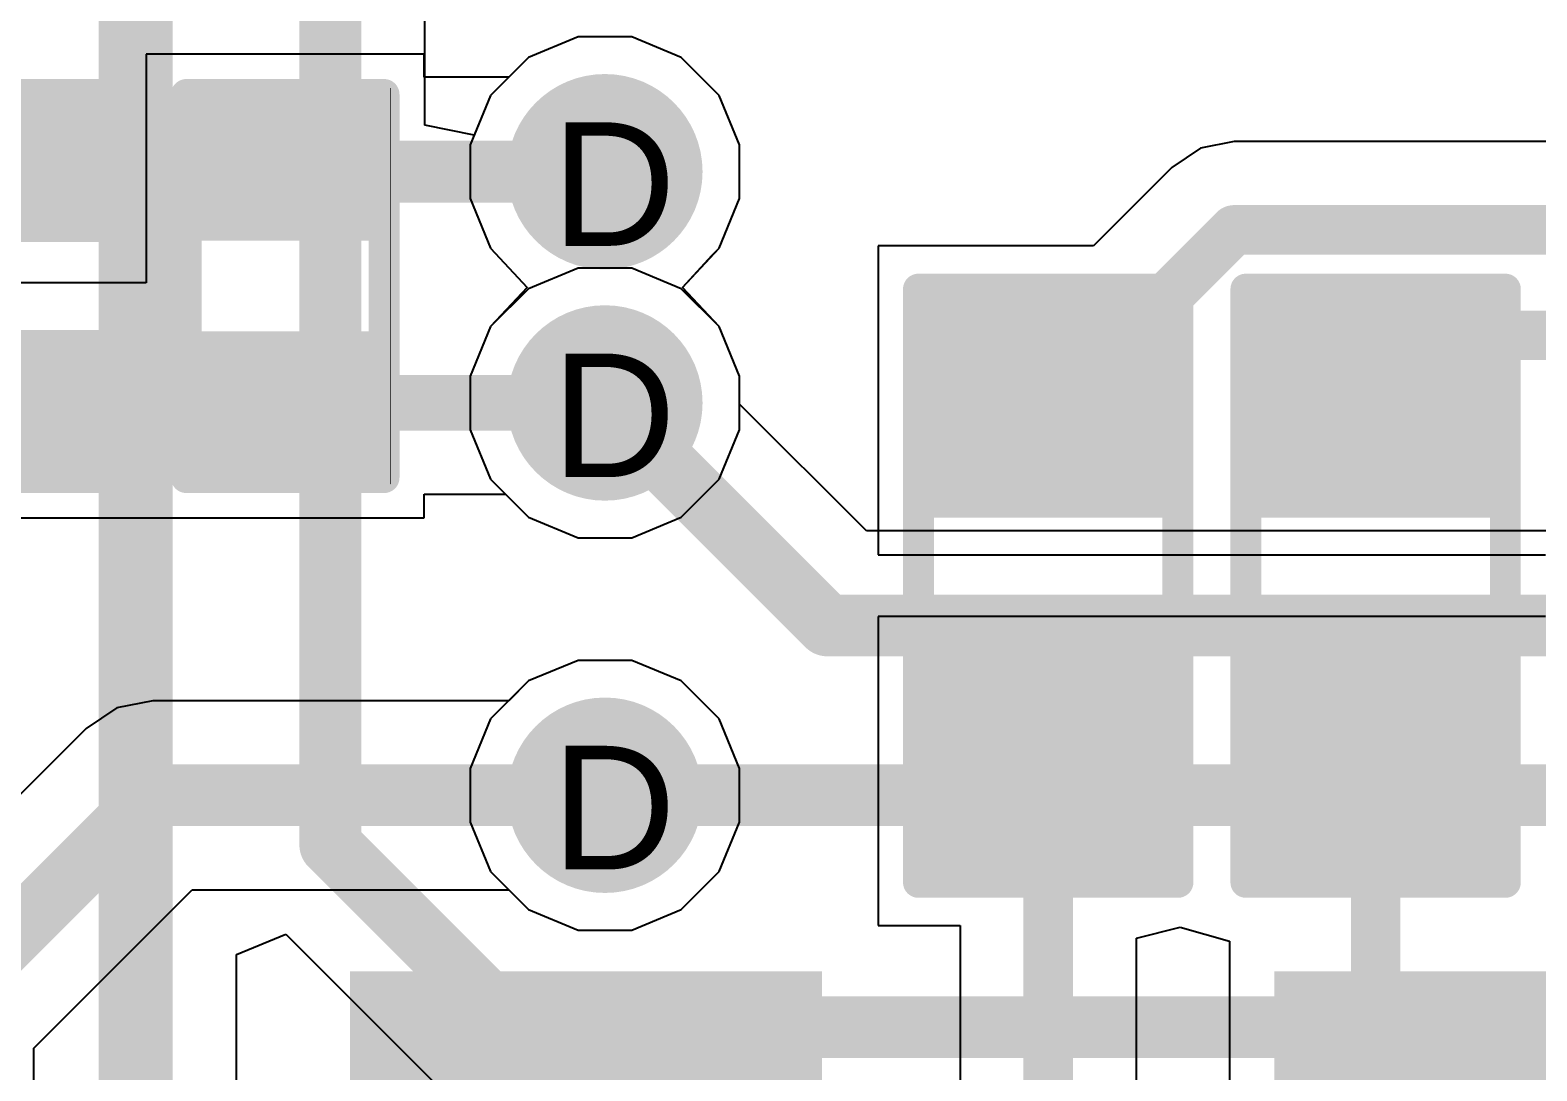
# Model space of a CAD drawing. Header units: inches. Extents: x 0 to 5401, y 0 to 5414.
# Drawn here: x 61.45 to 67.65, y 56.56 to 60.83 of the extents above; entities that cross this region are included whole.
import ezdxf

# ---------------------------------------------------------------- set-up
doc = ezdxf.new("R2010")
doc.units = ezdxf.units.IN
for name, color, linetype in [('Bottom Layer', 5, 'Continuous'), ('Bottom Solder', 6, 'Continuous'), ('Drill Drawing', 1, 'Continuous'), ('Layer 1', 16, 'Continuous'), ('Layer 2', 76, 'Continuous'), ('Top Layer', 1, 'Continuous'), ('Top Overlay', 2, 'Continuous'), ('Top Paste', 8, 'Continuous'), ('Top Solder', 216, 'Continuous'), ('Via Holes', 16, 'Continuous')]:
    doc.layers.add(name, color=color, linetype=linetype)
doc.styles.add('Arial', font='', dxfattribs={"height": 0.2})
doc.styles.get('Arial').set_extended_font_data('Arial')

# ---------------------------------------------------------------- blocks, each defined once
blk = doc.blocks.new('5TJ480000XYLBC__8')
at = {"layer": 'Top Layer'}
for points in [[(-2.79999821, 1.80000021), (-0.9999992699999999, 1.80000021), (-0.9999992699999999, 0.5000002699999999), (-2.79999821, 0.5000002699999999)], [(1.00000181, 1.80000021), (2.80000075, 1.80000021), (2.80000075, 0.5000002699999999), (1.00000181, 0.5000002699999999)], [(-2.79999821, -0.5000002699999999), (-0.9999992699999999, -0.5000002699999999), (-0.9999992699999999, -1.80000021), (-2.79999821, -1.80000021)], [(1.00000181, -0.5000002699999999), (2.80000075, -0.5000002699999999), (2.80000075, -1.80000021), (1.00000181, -1.80000021)]]:
    blk.add_hatch(color=1, dxfattribs=at).paths.add_polyline_path(points)
at = {"layer": 'Top Paste'}
for points in [[(-2.79999821, 1.80000021), (-0.9999992699999999, 1.80000021), (-0.9999992699999999, 0.5000002699999999), (-2.79999821, 0.5000002699999999)], [(1.00000181, 1.80000021), (2.80000075, 1.80000021), (2.80000075, 0.5000002699999999), (1.00000181, 0.5000002699999999)], [(-2.79999821, -0.5000002699999999), (-0.9999992699999999, -0.5000002699999999), (-0.9999992699999999, -1.80000021), (-2.79999821, -1.80000021)], [(1.00000181, -0.5000002699999999), (2.80000075, -0.5000002699999999), (2.80000075, -1.80000021), (1.00000181, -1.80000021)]]:
    blk.add_hatch(color=8, dxfattribs=at).paths.add_polyline_path(points)
at = {"layer": 'Top Solder'}
for points in [[(-2.86999807, 1.87000007), (-0.9299994099999999, 1.87000007), (-0.9299994099999999, 0.43000041), (-2.86999807, 0.43000041)], [(0.93000195, 1.87000007), (2.87000061, 1.87000007), (2.87000061, 0.43000041), (0.93000195, 0.43000041)], [(-2.86999807, -0.43000041), (-0.9299994099999999, -0.43000041), (-0.9299994099999999, -1.87000007), (-2.86999807, -1.87000007)], [(0.93000195, -0.43000041), (2.87000061, -0.43000041), (2.87000061, -1.87000007), (0.93000195, -1.87000007)]]:
    blk.add_hatch(color=216, dxfattribs=at).paths.add_polyline_path(points)
at = {"layer": 'Top Overlay'}
for points in [[(-0.7366, 1.651, 0.127, 0.127, 0), (0.7619999999999999, 1.651, 0.127, 0.127, 0)], [(-2.54, -0.2794, 0.127, 0.127, 0), (-2.54, 0.2794, 0.127, 0.127, 0)], [(2.54000254, -0.2794, 0.127, 0.127, 0), (2.54000254, 0.2794, 0.127, 0.127, 0)], [(-3.048, -1.2954, 0.127, 0.127, 0), (-3.048, -1.0414, 0.127, 0.127, 0)], [(-3.048, -1.0414, 0.127, 0.127, 0), (-2.921, -1.1684, 0.127, 0.127, 0)], [(-3.048, -1.2954, 0.127, 0.127, 0), (-2.921, -1.1684, 0.127, 0.127, 0)], [(-0.7366, -1.651, 0.127, 0.127, 0), (0.7619999999999999, -1.651, 0.127, 0.127, 0)]]:
    blk.add_lwpolyline(points, format="xyseb", dxfattribs=at)
for points in [[(-0.76835, 1.651, 0.0635, 0.0635, 1), (-0.70485, 1.651, 0.0635, 0.0635, 1)], [(0.73025, 1.651, 0.0635, 0.0635, 1), (0.79375, 1.651, 0.0635, 0.0635, 1)], [(-2.57175, 0.2794, 0.0635, 0.0635, 1), (-2.50825, 0.2794, 0.0635, 0.0635, 1)], [(2.50825254, 0.2794, 0.0635, 0.0635, 1), (2.57175254, 0.2794, 0.0635, 0.0635, 1)], [(-2.57175, -0.2794, 0.0635, 0.0635, 1), (-2.50825, -0.2794, 0.0635, 0.0635, 1)], [(2.50825254, -0.2794, 0.0635, 0.0635, 1), (2.57175254, -0.2794, 0.0635, 0.0635, 1)], [(-3.07975, -1.0414, 0.0635, 0.0635, 1), (-3.01625, -1.0414, 0.0635, 0.0635, 1)], [(-3.07975, -1.0414, 0.0635, 0.0635, 1), (-3.01625, -1.0414, 0.0635, 0.0635, 1)], [(-2.95275, -1.1684, 0.0635, 0.0635, 1), (-2.88925, -1.1684, 0.0635, 0.0635, 1)], [(-2.95275, -1.1684, 0.0635, 0.0635, 1), (-2.88925, -1.1684, 0.0635, 0.0635, 1)], [(-3.07975, -1.2954, 0.0635, 0.0635, 1), (-3.01625, -1.2954, 0.0635, 0.0635, 1)], [(-3.07975, -1.2954, 0.0635, 0.0635, 1), (-3.01625, -1.2954, 0.0635, 0.0635, 1)], [(-0.76835, -1.651, 0.0635, 0.0635, 1), (-0.70485, -1.651, 0.0635, 0.0635, 1)], [(0.73025, -1.651, 0.0635, 0.0635, 1), (0.79375, -1.651, 0.0635, 0.0635, 1)]]:
    blk.add_lwpolyline(points, format="xyseb", close=True, dxfattribs=at)
blk = doc.blocks.new('R___0402_142')
at = {"layer": 'Top Layer'}
for points in [[(-0.6985, -0.3175), (-0.6985, 0.3175), (-0.2412999999999999, 0.3175), (-0.2413, -0.3175)], [(0.2412999999999999, -0.3175), (0.2413, 0.3175), (0.6985, 0.3175), (0.6985, -0.3175)]]:
    blk.add_hatch(color=1, dxfattribs=at).paths.add_polyline_path(points)
at = {"layer": 'Top Paste'}
for points in [[(-0.6985, -0.3175), (-0.6985, 0.3175), (-0.2412999999999999, 0.3175), (-0.2413, -0.3175)], [(0.2412999999999999, -0.3175), (0.2413, 0.3175), (0.6985, 0.3175), (0.6985, -0.3175)]]:
    blk.add_hatch(color=8, dxfattribs=at).paths.add_polyline_path(points)
at = {"layer": 'Top Solder'}
for points in [[(-0.75350116, -0.37250116), (-0.75350116, 0.37250116), (-0.1862988399999999, 0.37250116), (-0.18629884, -0.37250116)], [(0.1862988399999999, -0.37250116), (0.18629884, 0.37250116), (0.75350116, 0.37250116), (0.75350116, -0.37250116)]]:
    blk.add_hatch(color=216, dxfattribs=at).paths.add_polyline_path(points)
at = {"layer": 'Top Overlay'}
for points in [[(-0.7874, 0.4064, 0.127, 0.127, 0), (-0.7874, -0.4064, 0.127, 0.127, 0)], [(-0.7874, 0.4064, 0.127, 0.127, 0), (0.7874, 0.4064, 0.127, 0.127, 0)], [(0.7874, 0.4064, 0.127, 0.127, 0), (0.7874, -0.4064, 0.127, 0.127, 0)], [(-0.7874, -0.4064, 0.127, 0.127, 0), (0.7874, -0.4064, 0.127, 0.127, 0)], [(-0.8128, -0.4318, 0.0032258, 0.0032258, 0), (0.8128, -0.4318, 0.0032258, 0.0032258, 0)]]:
    blk.add_lwpolyline(points, format="xyseb", dxfattribs=at)
for points in [[(-0.8191499999999999, 0.4064, 0.0635, 0.0635, 1), (-0.7556499999999999, 0.4064, 0.0635, 0.0635, 1)], [(-0.8191499999999999, 0.4064, 0.0635, 0.0635, 1), (-0.7556499999999999, 0.4064, 0.0635, 0.0635, 1)], [(0.7556499999999999, 0.4064, 0.0635, 0.0635, 1), (0.8191499999999999, 0.4064, 0.0635, 0.0635, 1)], [(0.7556499999999999, 0.4064, 0.0635, 0.0635, 1), (0.8191499999999999, 0.4064, 0.0635, 0.0635, 1)], [(-0.8191499999999999, -0.4064, 0.0635, 0.0635, 1), (-0.7556499999999999, -0.4064, 0.0635, 0.0635, 1)], [(-0.8191499999999999, -0.4064, 0.0635, 0.0635, 1), (-0.7556499999999999, -0.4064, 0.0635, 0.0635, 1)], [(0.7556499999999999, -0.4064, 0.0635, 0.0635, 1), (0.8191499999999999, -0.4064, 0.0635, 0.0635, 1)], [(0.7556499999999999, -0.4064, 0.0635, 0.0635, 1), (0.8191499999999999, -0.4064, 0.0635, 0.0635, 1)], [(-0.81360518, -0.4318, 0.0016129, 0.0016129, 1), (-0.8119948199999999, -0.4318, 0.0016129, 0.0016129, 1)], [(0.8119948199999999, -0.4318, 0.0016129, 0.0016129, 1), (0.81360518, -0.4318, 0.0016129, 0.0016129, 1)]]:
    blk.add_lwpolyline(points, format="xyseb", close=True, dxfattribs=at)
blk = doc.blocks.new('R___0603_159')
at = {"layer": 'Top Layer'}
for points in [[(-0.3809999999999999, 0.4445), (-0.3809999999999999, -0.4445), (-1.143, -0.4445), (-1.143, 0.4445)], [(1.143, 0.4445), (1.143, -0.4445), (0.3809999999999999, -0.4445), (0.3809999999999999, 0.4445)]]:
    blk.add_hatch(color=1, dxfattribs=at).paths.add_polyline_path(points)
at = {"layer": 'Top Paste'}
for points in [[(-0.3809999999999999, 0.4445), (-0.3809999999999999, -0.4445), (-1.143, -0.4445), (-1.143, 0.4445)], [(1.143, 0.4445), (1.143, -0.4445), (0.3809999999999999, -0.4445), (0.3809999999999999, 0.4445)]]:
    blk.add_hatch(color=8, dxfattribs=at).paths.add_polyline_path(points)
at = {"layer": 'Top Solder'}
for points in [[(-0.2794, 0.5460999999999999), (-0.2794, -0.5460999999999999), (-1.2446, -0.5460999999999999), (-1.2446, 0.5460999999999999)], [(1.2446, 0.5460999999999999), (1.2446, -0.5460999999999999), (0.2794, -0.5460999999999999), (0.2794, 0.5460999999999999)]]:
    blk.add_hatch(color=216, dxfattribs=at).paths.add_polyline_path(points)
at = {"layer": 'Top Overlay'}
for points in [[(-1.2192, 0.5334, 0.127, 0.127, 0), (1.2192, 0.5334, 0.127, 0.127, 0)], [(-1.2192, 0.5334, 0.127, 0.127, 0), (-1.2192, -0.5334, 0.127, 0.127, 0)], [(1.2192, 0.5334, 0.127, 0.127, 0), (1.2192, -0.5334, 0.127, 0.127, 0)], [(-1.2192, -0.5334, 0.127, 0.127, 0), (1.2192, -0.5334, 0.127, 0.127, 0)]]:
    blk.add_lwpolyline(points, format="xyseb", dxfattribs=at)
for points in [[(-1.25095, 0.5334, 0.0635, 0.0635, 1), (-1.18745, 0.5334, 0.0635, 0.0635, 1)], [(-1.25095, 0.5334, 0.0635, 0.0635, 1), (-1.18745, 0.5334, 0.0635, 0.0635, 1)], [(1.18745, 0.5334, 0.0635, 0.0635, 1), (1.25095, 0.5334, 0.0635, 0.0635, 1)], [(1.18745, 0.5334, 0.0635, 0.0635, 1), (1.25095, 0.5334, 0.0635, 0.0635, 1)], [(-1.25095, -0.5334, 0.0635, 0.0635, 1), (-1.18745, -0.5334, 0.0635, 0.0635, 1)], [(-1.25095, -0.5334, 0.0635, 0.0635, 1), (-1.18745, -0.5334, 0.0635, 0.0635, 1)], [(1.18745, -0.5334, 0.0635, 0.0635, 1), (1.25095, -0.5334, 0.0635, 0.0635, 1)], [(1.18745, -0.5334, 0.0635, 0.0635, 1), (1.25095, -0.5334, 0.0635, 0.0635, 1)]]:
    blk.add_lwpolyline(points, format="xyseb", close=True, dxfattribs=at)
blk = doc.blocks.new('R___0603_160')
at = {"layer": 'Top Layer'}
for points in [[(-0.3809999999999999, 0.4445), (-0.3809999999999999, -0.4445), (-1.143, -0.4445), (-1.143, 0.4445)], [(1.143, 0.4445), (1.143, -0.4445), (0.3809999999999999, -0.4445), (0.3809999999999999, 0.4445)]]:
    blk.add_hatch(color=1, dxfattribs=at).paths.add_polyline_path(points)
at = {"layer": 'Top Paste'}
for points in [[(-0.3809999999999999, 0.4445), (-0.3809999999999999, -0.4445), (-1.143, -0.4445), (-1.143, 0.4445)], [(1.143, 0.4445), (1.143, -0.4445), (0.3809999999999999, -0.4445), (0.3809999999999999, 0.4445)]]:
    blk.add_hatch(color=8, dxfattribs=at).paths.add_polyline_path(points)
at = {"layer": 'Top Solder'}
for points in [[(-0.2794, 0.5460999999999999), (-0.2794, -0.5460999999999999), (-1.2446, -0.5460999999999999), (-1.2446, 0.5460999999999999)], [(1.2446, 0.5460999999999999), (1.2446, -0.5460999999999999), (0.2794, -0.5460999999999999), (0.2794, 0.5460999999999999)]]:
    blk.add_hatch(color=216, dxfattribs=at).paths.add_polyline_path(points)
at = {"layer": 'Top Overlay'}
for points in [[(-1.2192, 0.5334, 0.127, 0.127, 0), (1.2192, 0.5334, 0.127, 0.127, 0)], [(-1.2192, 0.5334, 0.127, 0.127, 0), (-1.2192, -0.5334, 0.127, 0.127, 0)], [(1.2192, 0.5334, 0.127, 0.127, 0), (1.2192, -0.5334, 0.127, 0.127, 0)], [(-1.2192, -0.5334, 0.127, 0.127, 0), (1.2192, -0.5334, 0.127, 0.127, 0)]]:
    blk.add_lwpolyline(points, format="xyseb", dxfattribs=at)
for points in [[(-1.25095, 0.5334, 0.0635, 0.0635, 1), (-1.18745, 0.5334, 0.0635, 0.0635, 1)], [(-1.25095, 0.5334, 0.0635, 0.0635, 1), (-1.18745, 0.5334, 0.0635, 0.0635, 1)], [(1.18745, 0.5334, 0.0635, 0.0635, 1), (1.25095, 0.5334, 0.0635, 0.0635, 1)], [(1.18745, 0.5334, 0.0635, 0.0635, 1), (1.25095, 0.5334, 0.0635, 0.0635, 1)], [(-1.25095, -0.5334, 0.0635, 0.0635, 1), (-1.18745, -0.5334, 0.0635, 0.0635, 1)], [(-1.25095, -0.5334, 0.0635, 0.0635, 1), (-1.18745, -0.5334, 0.0635, 0.0635, 1)], [(1.18745, -0.5334, 0.0635, 0.0635, 1), (1.25095, -0.5334, 0.0635, 0.0635, 1)], [(1.18745, -0.5334, 0.0635, 0.0635, 1), (1.25095, -0.5334, 0.0635, 0.0635, 1)]]:
    blk.add_lwpolyline(points, format="xyseb", close=True, dxfattribs=at)
blk = doc.blocks.new('C___0402_299')
at = {"layer": 'Top Layer'}
for points in [[(-0.6985, -0.3175), (-0.6985, 0.3174999999999999), (-0.2413000000000001, 0.3175), (-0.2412999999999999, -0.3174999999999999)], [(0.2413000000000001, -0.3175), (0.2412999999999999, 0.3174999999999999), (0.6985, 0.3175), (0.6985, -0.3174999999999999)]]:
    blk.add_hatch(color=1, dxfattribs=at).paths.add_polyline_path(points)
at = {"layer": 'Top Paste'}
for points in [[(-0.6985, -0.3175), (-0.6985, 0.3174999999999999), (-0.2413000000000001, 0.3175), (-0.2412999999999999, -0.3174999999999999)], [(0.2413000000000001, -0.3175), (0.2412999999999999, 0.3174999999999999), (0.6985, 0.3175), (0.6985, -0.3174999999999999)]]:
    blk.add_hatch(color=8, dxfattribs=at).paths.add_polyline_path(points)
at = {"layer": 'Top Solder'}
for points in [[(-0.7584998799999999, -0.3774998800000001), (-0.7584998799999999, 0.3774998799999999), (-0.1813001200000001, 0.3774998800000001), (-0.1813001199999999, -0.3774998799999999)], [(0.1813001200000001, -0.3774998800000001), (0.1813001199999999, 0.3774998799999999), (0.7584998799999999, 0.3774998800000001), (0.7584998799999999, -0.3774998799999999)]]:
    blk.add_hatch(color=216, dxfattribs=at).paths.add_polyline_path(points)
at = {"layer": 'Top Overlay'}
for points in [[(-0.2794, 0.4064, 0.127, 0.127, 0), (-0.7874, 0.4064, 0.127, 0.127, 0)], [(-0.7874, -0.4064, 0.127, 0.127, 0), (-0.7874, 0.4064, 0.127, 0.127, 0)], [(0.7874, 0.4064, 0.127, 0.127, 0), (0.2794, 0.4064, 0.127, 0.127, 0)], [(0.7874, -0.4064, 0.127, 0.127, 0), (0.7874, 0.4064, 0.127, 0.127, 0)], [(-0.2794, -0.4064, 0.127, 0.127, 0), (-0.7874, -0.4064, 0.127, 0.127, 0)], [(0.7874, -0.4064, 0.127, 0.127, 0), (0.2794, -0.4064, 0.127, 0.127, 0)]]:
    blk.add_lwpolyline(points, format="xyseb", dxfattribs=at)
for points in [[(-0.8191499999999999, 0.4064, 0.0635, 0.0635, 1), (-0.7556499999999999, 0.4064, 0.0635, 0.0635, 1)], [(-0.8191499999999999, 0.4064, 0.0635, 0.0635, 1), (-0.7556499999999999, 0.4064, 0.0635, 0.0635, 1)], [(-0.31115, 0.4064, 0.0635, 0.0635, 1), (-0.24765, 0.4064, 0.0635, 0.0635, 1)], [(0.24765, 0.4064, 0.0635, 0.0635, 1), (0.31115, 0.4064, 0.0635, 0.0635, 1)], [(0.7556499999999999, 0.4064, 0.0635, 0.0635, 1), (0.8191499999999999, 0.4064, 0.0635, 0.0635, 1)], [(0.7556499999999999, 0.4064, 0.0635, 0.0635, 1), (0.8191499999999999, 0.4064, 0.0635, 0.0635, 1)], [(-0.8191499999999999, -0.4064, 0.0635, 0.0635, 1), (-0.7556499999999999, -0.4064, 0.0635, 0.0635, 1)], [(-0.8191499999999999, -0.4064, 0.0635, 0.0635, 1), (-0.7556499999999999, -0.4064, 0.0635, 0.0635, 1)], [(-0.31115, -0.4064, 0.0635, 0.0635, 1), (-0.24765, -0.4064, 0.0635, 0.0635, 1)], [(0.24765, -0.4064, 0.0635, 0.0635, 1), (0.31115, -0.4064, 0.0635, 0.0635, 1)], [(0.7556499999999999, -0.4064, 0.0635, 0.0635, 1), (0.8191499999999999, -0.4064, 0.0635, 0.0635, 1)], [(0.7556499999999999, -0.4064, 0.0635, 0.0635, 1), (0.8191499999999999, -0.4064, 0.0635, 0.0635, 1)]]:
    blk.add_lwpolyline(points, format="xyseb", close=True, dxfattribs=at)

msp = doc.modelspace()

# ---------------------------------------------------------------- hatches: boundary and pattern name
at = {"layer": 'Bottom Layer'}
h = msp.add_hatch(color=5, dxfattribs=at)
edge = h.paths.add_edge_path()
edge.add_arc((63.81580582, 60.25287924), 0.2999994, 0, 360)
h = msp.add_hatch(color=5, dxfattribs=at)
edge = h.paths.add_edge_path()
edge.add_arc((63.81580582, 59.30241124), 0.2999994, 0, 360)
h = msp.add_hatch(color=5, dxfattribs=at)
edge = h.paths.add_edge_path()
edge.add_arc((63.81580582, 57.68992779999999), 0.2999994, 0, 360)
at = {"layer": 'Bottom Solder'}
h = msp.add_hatch(color=6, dxfattribs=at)
edge = h.paths.add_edge_path()
edge.add_arc((63.81580582, 60.25287924), 0.4015993999999999, 0, 360)
h = msp.add_hatch(color=6, dxfattribs=at)
edge = h.paths.add_edge_path()
edge.add_arc((63.81580582, 59.30241124), 0.4015993999999999, 0, 360)
h = msp.add_hatch(color=6, dxfattribs=at)
edge = h.paths.add_edge_path()
edge.add_arc((63.81580582, 57.68992779999999), 0.4015993999999999, 0, 360)
at = {"layer": 'Layer 1'}
h = msp.add_hatch(color=16, dxfattribs=at)
edge = h.paths.add_edge_path()
edge.add_arc((63.81580582, 60.25287924), 0.2999994, 0, 360)
h = msp.add_hatch(color=16, dxfattribs=at)
edge = h.paths.add_edge_path()
edge.add_arc((63.81580582, 59.30241124), 0.2999994, 0, 360)
h = msp.add_hatch(color=16, dxfattribs=at)
edge = h.paths.add_edge_path()
edge.add_arc((63.81580582, 57.68992779999999), 0.2999994, 0, 360)
at = {"layer": 'Layer 2'}
h = msp.add_hatch(color=76, dxfattribs=at)
edge = h.paths.add_edge_path()
edge.add_arc((63.81580582, 60.25287924), 0.2999994, 0, 360)
h = msp.add_hatch(color=76, dxfattribs=at)
edge = h.paths.add_edge_path()
edge.add_arc((63.81580582, 59.30241124), 0.2999994, 0, 360)
h = msp.add_hatch(color=76, dxfattribs=at)
edge = h.paths.add_edge_path()
edge.add_arc((63.81580582, 57.68992779999999), 0.2999994, 0, 360)
at = {"layer": 'Top Layer'}
h = msp.add_hatch(color=1, dxfattribs=at)
edge = h.paths.add_edge_path()
edge.add_arc((63.81580582, 60.25287924), 0.2999994, 0, 360)
h = msp.add_hatch(color=1, dxfattribs=at)
edge = h.paths.add_edge_path()
edge.add_arc((63.81580582, 59.30241124), 0.2999994, 0, 360)
h = msp.add_hatch(color=1, dxfattribs=at)
edge = h.paths.add_edge_path()
edge.add_arc((63.81580582, 57.68992779999999), 0.2999994, 0, 360)
at = {"layer": 'Top Solder'}
h = msp.add_hatch(color=216, dxfattribs=at)
edge = h.paths.add_edge_path()
edge.add_arc((63.81580582, 60.25287924), 0.4015993999999999, 0, 360)
h = msp.add_hatch(color=216, dxfattribs=at)
edge = h.paths.add_edge_path()
edge.add_arc((63.81580582, 59.30241124), 0.4015993999999999, 0, 360)
h = msp.add_hatch(color=216, dxfattribs=at)
edge = h.paths.add_edge_path()
edge.add_arc((63.81580582, 57.68992779999999), 0.4015993999999999, 0, 360)
at = {"layer": 'Via Holes'}
h = msp.add_hatch(color=7, dxfattribs=at)
edge = h.paths.add_edge_path()
edge.add_arc((63.81580582, 60.25287924), 0.1499997, 0, 360)
h = msp.add_hatch(color=7, dxfattribs=at)
edge = h.paths.add_edge_path()
edge.add_arc((63.81580582, 59.30241124), 0.1499997, 0, 360)
h = msp.add_hatch(color=7, dxfattribs=at)
edge = h.paths.add_edge_path()
edge.add_arc((63.81580582, 57.68992779999999), 0.1499997, 0, 360)

# ---------------------------------------------------------------- linework, layer by layer
at = {"layer": 'Bottom Layer'}
for p, q in [((63.07525104, 60.44368149999999), (63.07525104, 71.02827806)), ((63.70560791999999, 60.80687863999999), (63.50199136, 60.72253794)), ((63.92600372, 60.80687863999999), (63.70560791999999, 60.80687863999999)), ((64.12962028, 60.72253794), (63.92600372, 60.80687863999999)), ((63.50199136, 60.72253794), (63.34614712, 60.56669369999999)), ((64.28546451999999, 60.56669369999999), (64.12962028, 60.72253794)), ((63.34614712, 60.56669369999999), (63.27845104, 60.40326248)), ((64.36980522, 60.36307714), (64.28546451999999, 60.56669369999999)), ((63.27845104, 60.40326248), (63.07525104, 60.44368149999999)), ((64.36980522, 60.14268134), (64.36980522, 60.36307714)), ((64.28546451999999, 59.93906478), (64.36980522, 60.14268134)), ((64.13474854, 59.77764524), (64.256793, 59.91039325999999)), ((64.256793, 59.91039325999999), (64.28546451999999, 59.93906478)), ((64.256793, 59.64489722), (64.13474854, 59.77764524)), ((64.28546451999999, 59.61622569999999), (64.256793, 59.64489722)), ((64.36980522, 59.41260914), (64.28546451999999, 59.61622569999999)), ((64.36980522, 59.29778336), (64.36980522, 59.41260914)), ((64.89111227999999, 58.7764763), (64.36980522, 59.29778336)), ((71.36279352, 58.7764763), (64.89111227999999, 58.7764763)), ((62.30098792, 57.03493038), (62.50418791999999, 57.1191009)), ((62.50418791999999, 57.1191009), (63.16096334, 56.46232547999999)), ((62.30098792, 52.82670917999999), (62.30098792, 57.03493038))]:
    msp.add_line(p, q, dxfattribs=at)
for points in [[(61.88662502, 52.65507376, 0.3048, 0.3048, 0), (61.88662502, 77.25362502, 0.3048, 0.3048, 0)], [(62.68678598, 57.48587436, 0.254, 0.254, 0), (62.68678598, 71.18918452, 0.254, 0.254, 0)], [(63.81580582, 59.30241124, 0.254, 0.254, 0), (64.73020582, 58.38801124, 0.254, 0.254, 0)], [(64.73020582, 58.38801124, 0.254, 0.254, 0), (71.52369998, 58.38801124, 0.254, 0.254, 0)], [(63.81580582, 57.68992779999999, 0.254, 0.254, 0), (75.93372925999999, 57.68992779999999, 0.254, 0.254, 0)], [(62.68678598, 57.48587436, 0.254, 0.254, 0), (63.43564909999999, 56.73701123999999, 0.254, 0.254, 0)], [(63.43564909999999, 56.73701123999999, 0.254, 0.254, 0), (82.4738127, 56.73701123999999, 0.254, 0.254, 0)]]:
    msp.add_lwpolyline(points, format="xyseb", dxfattribs=at)
for points in [[(63.75230582, 59.30241124, 0.127, 0.127, 1), (63.87930582, 59.30241124, 0.127, 0.127, 1)], [(64.66670582, 58.38801124, 0.127, 0.127, 1), (64.79370582, 58.38801124, 0.127, 0.127, 1)], [(64.66670582, 58.38801124, 0.127, 0.127, 1), (64.79370582, 58.38801124, 0.127, 0.127, 1)], [(63.75230582, 57.68992779999999, 0.127, 0.127, 1), (63.87930582, 57.68992779999999, 0.127, 0.127, 1)], [(62.62328598, 57.48587436, 0.127, 0.127, 1), (62.75028597999999, 57.48587436, 0.127, 0.127, 1)], [(62.62328598, 57.48587436, 0.127, 0.127, 1), (62.75028597999999, 57.48587436, 0.127, 0.127, 1)], [(63.37214909999999, 56.73701123999999, 0.127, 0.127, 1), (63.4991491, 56.73701123999999, 0.127, 0.127, 1)], [(63.37214909999999, 56.73701123999999, 0.127, 0.127, 1), (63.4991491, 56.73701123999999, 0.127, 0.127, 1)]]:
    msp.add_lwpolyline(points, format="xyseb", close=True, dxfattribs=at)
at = {"layer": 'Layer 1'}
for p, q in [((63.70560791999999, 60.80687863999999), (63.50199136, 60.72253794)), ((63.92600372, 60.80687863999999), (63.70560791999999, 60.80687863999999)), ((64.12962028, 60.72253794), (63.92600372, 60.80687863999999)), ((63.50199136, 60.72253794), (63.34614712, 60.56669369999999)), ((64.28546451999999, 60.56669369999999), (64.12962028, 60.72253794)), ((63.34614712, 60.56669369999999), (63.26180642, 60.36307714)), ((64.36980522, 60.36307714), (64.28546451999999, 60.56669369999999)), ((63.26180642, 60.36307714), (63.26180642, 60.14268134)), ((64.36980522, 60.14268134), (64.36980522, 60.36307714)), ((63.26180642, 60.14268134), (63.34614712, 59.93906478)), ((64.28546705999999, 59.93906732), (64.36980522, 60.14268134)), ((63.34614712, 59.93906478), (63.49678435999999, 59.77764524)), ((64.13482728, 59.77764524), (64.28546705999999, 59.93906732)), ((63.49678435999999, 59.77764524), (63.34614457999999, 59.61622316)), ((64.28546451999999, 59.61622569999999), (64.13482728, 59.77764524)), ((63.34614457999999, 59.61622316), (63.26180642, 59.41260914)), ((64.36980522, 59.41260914), (64.28546451999999, 59.61622569999999)), ((63.26180642, 59.41260914), (63.26180642, 59.19221334)), ((64.36980522, 59.19221334), (64.36980522, 59.41260914)), ((63.26180642, 59.19221334), (63.34614712, 58.98859677999999)), ((64.28546451999999, 58.98859677999999), (64.36980522, 59.19221334)), ((63.34614712, 58.98859677999999), (63.50199136, 58.83275253999999)), ((64.12962028, 58.83275253999999), (64.28546451999999, 58.98859677999999)), ((63.50199136, 58.83275253999999), (63.70560791999999, 58.74841184)), ((63.92600372, 58.74841184), (64.12962028, 58.83275253999999)), ((63.70560791999999, 58.74841184), (63.92600372, 58.74841184)), ((63.70560791999999, 58.24392719999999), (63.50199136, 58.15958649999999)), ((63.92600372, 58.24392719999999), (63.70560791999999, 58.24392719999999)), ((64.12962028, 58.15958649999999), (63.92600372, 58.24392719999999)), ((63.50199136, 58.15958649999999), (63.34614712, 58.00374226)), ((64.28546451999999, 58.00374226), (64.12962028, 58.15958649999999)), ((63.34614712, 58.00374226), (63.26180642, 57.8001257)), ((64.36980522, 57.8001257), (64.28546451999999, 58.00374226)), ((63.26180642, 57.8001257), (63.26180642, 57.5797299)), ((64.36980522, 57.5797299), (64.36980522, 57.8001257)), ((63.26180642, 57.5797299), (63.34614712, 57.37611333999999)), ((64.28546451999999, 57.37611333999999), (64.36980522, 57.5797299)), ((63.34614712, 57.37611333999999), (63.50199136, 57.2202691)), ((64.12962028, 57.2202691), (64.28546451999999, 57.37611333999999)), ((63.50199136, 57.2202691), (63.70560791999999, 57.13592839999999)), ((63.92600372, 57.13592839999999), (64.12962028, 57.2202691)), ((63.70560791999999, 57.13592839999999), (63.92600372, 57.13592839999999))]:
    msp.add_line(p, q, dxfattribs=at)
at = {"layer": 'Layer 2'}
for p, q in [((63.70560791999999, 59.85641063999999), (63.50199136, 59.77206993999999)), ((63.92600372, 59.85641063999999), (63.70560791999999, 59.85641063999999)), ((64.12962028, 59.77206993999999), (63.92600372, 59.85641063999999)), ((63.50199136, 59.77206993999999), (63.34614712, 59.61622569999999)), ((64.28546451999999, 59.61622569999999), (64.12962028, 59.77206993999999)), ((63.34614712, 59.61622569999999), (63.26180642, 59.41260914)), ((64.36980522, 59.41260914), (64.28546451999999, 59.61622569999999)), ((63.26180642, 59.41260914), (63.26180642, 59.19221334)), ((64.36980522, 59.19221334), (64.36980522, 59.41260914)), ((63.26180642, 59.19221334), (63.34614712, 58.98859677999999)), ((64.28546451999999, 58.98859677999999), (64.36980522, 59.19221334)), ((63.34614712, 58.98859677999999), (63.50199136, 58.83275253999999)), ((64.12962028, 58.83275253999999), (64.28546451999999, 58.98859677999999)), ((63.50199136, 58.83275253999999), (63.70560791999999, 58.74841184)), ((63.92600372, 58.74841184), (64.12962028, 58.83275253999999)), ((63.70560791999999, 58.74841184), (63.92600372, 58.74841184)), ((63.70560791999999, 58.24392719999999), (63.50199136, 58.15958649999999)), ((63.92600372, 58.24392719999999), (63.70560791999999, 58.24392719999999)), ((64.12962028, 58.15958649999999), (63.92600372, 58.24392719999999)), ((63.50199136, 58.15958649999999), (63.34614712, 58.00374226)), ((64.28546451999999, 58.00374226), (64.12962028, 58.15958649999999)), ((63.34614712, 58.00374226), (63.26180642, 57.8001257)), ((64.36980522, 57.8001257), (64.28546451999999, 58.00374226)), ((63.26180642, 57.8001257), (63.26180642, 57.5797299)), ((64.36980522, 57.5797299), (64.36980522, 57.8001257)), ((63.26180642, 57.5797299), (63.34614712, 57.37611333999999)), ((64.28546451999999, 57.37611333999999), (64.36980522, 57.5797299)), ((63.34614712, 57.37611333999999), (63.50199136, 57.2202691)), ((64.12962028, 57.2202691), (64.28546451999999, 57.37611333999999)), ((63.50199136, 57.2202691), (63.70560791999999, 57.13592839999999)), ((63.92600372, 57.13592839999999), (64.12962028, 57.2202691)), ((63.70560791999999, 57.13592839999999), (63.92600372, 57.13592839999999))]:
    msp.add_line(p, q, dxfattribs=at)
at = {"layer": 'Top Layer'}
for p, q in [((63.70560791999999, 60.80687863999999), (63.50199136, 60.72253794)), ((63.92600372, 60.80687863999999), (63.70560791999999, 60.80687863999999)), ((64.12962028, 60.72253794), (63.92600372, 60.80687863999999)), ((63.07301329999999, 60.73547924), (61.9300133, 60.73547924)), ((61.9300133, 60.73547924), (61.9300133, 59.79567924)), ((63.07301329999999, 60.6413443), (63.07301329999999, 60.73547924)), ((63.50199136, 60.72253794), (63.42079772, 60.6413443)), ((64.28546451999999, 60.56669369999999), (64.12962028, 60.72253794)), ((63.42079772, 60.6413443), (63.07301329999999, 60.6413443)), ((64.36980522, 60.36307714), (64.28546451999999, 60.56669369999999)), ((64.36980522, 60.14268134), (64.36980522, 60.36307714)), ((66.26418548, 60.3490665), (66.14655807999999, 60.27047382)), ((66.40293297999999, 60.37666868), (66.26418548, 60.3490665)), ((66.40294568, 60.37666614), (66.40293297999999, 60.37666868)), ((68.18836755999999, 60.37666614), (66.40294568, 60.37666614)), ((66.146553, 60.2704662), (65.82416604, 59.94807924)), ((66.14655807999999, 60.27047382), (66.146553, 60.2704662)), ((64.28546451999999, 59.93906478), (64.36980522, 60.14268134)), ((64.13474854, 59.77764524), (64.256793, 59.91039325999999)), ((64.256793, 59.91039325999999), (64.28546451999999, 59.93906478)), ((65.82416604, 59.94807924), (64.9399133, 59.94807924)), ((64.9399133, 59.94807924), (64.9399133, 58.67807924)), ((61.9300133, 59.79567924), (60.83781329999999, 59.79567924)), ((64.256793, 59.64489722), (64.13474854, 59.77764524)), ((64.28546451999999, 59.61622569999999), (64.256793, 59.64489722)), ((64.36980522, 59.41260914), (64.28546451999999, 59.61622569999999)), ((64.36980522, 59.19221334), (64.36980522, 59.41260914)), ((64.28546451999999, 58.98859677999999), (64.36980522, 59.19221334)), ((64.12962028, 58.83275253999999), (64.28546451999999, 58.98859677999999)), ((63.07301329999999, 58.83047924), (63.07301329999999, 58.9268951)), ((63.07301329999999, 58.9268951), (63.4078488, 58.9268951)), ((63.4078488, 58.9268951), (63.50199136, 58.83275253999999)), ((60.83781329999999, 58.83047924), (63.07301329999999, 58.83047924)), ((63.50199136, 58.83275253999999), (63.70560791999999, 58.74841184)), ((63.92600372, 58.74841184), (64.12962028, 58.83275253999999)), ((63.70560791999999, 58.74841184), (63.92600372, 58.74841184)), ((64.9399133, 58.67807924), (67.6831133, 58.67807924)), ((67.6831133, 58.42407923999999), (64.9399133, 58.42407923999999)), ((64.9399133, 58.42407923999999), (64.9399133, 57.15407924)), ((63.70560791999999, 58.24392719999999), (63.50199136, 58.15958649999999)), ((63.92600372, 58.24392719999999), (63.70560791999999, 58.24392719999999)), ((64.12962028, 58.15958649999999), (63.92600372, 58.24392719999999)), ((63.50199136, 58.15958649999999), (63.42079772, 58.07839285999999)), ((64.28546451999999, 58.00374226), (64.12962028, 58.15958649999999)), ((61.80880196, 58.04882218), (61.68277478, 57.96461609999999)), ((61.95746053999999, 58.07839285999999), (61.80880196, 58.04882218)), ((63.42079772, 58.07839285999999), (61.95746053999999, 58.07839285999999)), ((64.36980522, 57.8001257), (64.28546451999999, 58.00374226)), ((61.68277478, 57.96461609999999), (60.80442753999999, 57.08626632)), ((64.36980522, 57.5797299), (64.36980522, 57.8001257)), ((64.28546451999999, 57.37611333999999), (64.36980522, 57.5797299)), ((64.12962028, 57.2202691), (64.28546451999999, 57.37611333999999)), ((61.46757836, 56.6506741), (62.11836954, 57.30146274000001)), ((62.11836954, 57.30146274000001), (63.42079772, 57.30146274000001)), ((63.42079772, 57.30146274000001), (63.50199136, 57.2202691)), ((63.50199136, 57.2202691), (63.70560791999999, 57.13592839999999)), ((63.92600372, 57.13592839999999), (64.12962028, 57.2202691)), ((63.70560791999999, 57.13592839999999), (63.92600372, 57.13592839999999)), ((64.9399133, 57.15407924), (65.27584608, 57.15407924)), ((65.27584608, 57.15407924), (65.27584608, 54.54135904)), ((66.00098052, 57.10294649999999), (66.18121384, 57.14797816)), ((66.18121384, 57.14797816), (66.38441638, 57.08947434)), ((66.00098052, 54.391179), (66.00098052, 57.10294649999999)), ((66.38441638, 57.08947434), (66.38441638, 55.34268078)), ((61.46757836, 55.10937924), (61.46757836, 56.6506741))]:
    msp.add_line(p, q, dxfattribs=at)
for points in [[(62.5015133, 60.25287924, 0.254, 0.254, 0), (63.81580582, 60.25287924, 0.254, 0.254, 0)], [(65.70191329999999, 59.31307924, 0.2032, 0.2032, 0), (66.40293297999999, 60.01409892, 0.2032, 0.2032, 0)], [(66.40293297999999, 60.01409892, 0.2032, 0.2032, 0), (68.33855014, 60.01409892, 0.2032, 0.2032, 0)], [(66.98461329999999, 59.31307924, 0.2032, 0.2032, 0), (67.25195337999999, 59.58041932, 0.2032, 0.2032, 0)], [(67.25195337999999, 59.58041932, 0.2032, 0.2032, 0), (68.54075446, 59.58041932, 0.2032, 0.2032, 0)], [(59.90388069999999, 59.31307924, 0.2286, 0.2286, 0), (62.5015133, 59.31307924, 0.2286, 0.2286, 0)], [(62.51218129999999, 59.30241124, 0.2286, 0.2286, 0), (63.81580582, 59.30241124, 0.2286, 0.2286, 0)], [(65.6384133, 59.31307924, 0.2032, 0.2032, 0), (65.70191329999999, 59.31307924, 0.2032, 0.2032, 0)], [(65.6384133, 54.391179, 0.2032, 0.2032, 0), (65.6384133, 57.78907924, 0.2032, 0.2032, 0)], [(66.98461329999999, 56.79508071999999, 0.2032, 0.2032, 0), (66.98461329999999, 57.78907924, 0.2032, 0.2032, 0)], [(61.0791133, 56.81158056, 0.254, 0.254, 0), (61.95746053999999, 57.68992779999999, 0.254, 0.254, 0)], [(61.95746053999999, 57.68992779999999, 0.254, 0.254, 0), (63.81580582, 57.68992779999999, 0.254, 0.254, 0)], [(66.98461329999999, 56.79508071999999, 0.2032, 0.2032, 0), (67.53301454, 56.24667948, 0.2032, 0.2032, 0)]]:
    msp.add_lwpolyline(points, format="xyseb", dxfattribs=at)
for points in [[(62.43801329999999, 60.25287924, 0.127, 0.127, 1), (62.5650133, 60.25287924, 0.127, 0.127, 1)], [(63.75230582, 60.25287924, 0.127, 0.127, 1), (63.87930582, 60.25287924, 0.127, 0.127, 1)], [(66.35213298, 60.01409892, 0.1016, 0.1016, 1), (66.45373298, 60.01409892, 0.1016, 0.1016, 1)], [(66.35213298, 60.01409892, 0.1016, 0.1016, 1), (66.45373298, 60.01409892, 0.1016, 0.1016, 1)], [(67.20115338, 59.58041932, 0.1016, 0.1016, 1), (67.30275338, 59.58041932, 0.1016, 0.1016, 1)], [(67.20115338, 59.58041932, 0.1016, 0.1016, 1), (67.30275338, 59.58041932, 0.1016, 0.1016, 1)], [(62.44436329999999, 59.31307924, 0.1143, 0.1143, 1), (62.5586633, 59.31307924, 0.1143, 0.1143, 1)], [(62.45503129999999, 59.30241124, 0.1143, 0.1143, 1), (62.5693313, 59.30241124, 0.1143, 0.1143, 1)], [(63.75865581999999, 59.30241124, 0.1143, 0.1143, 1), (63.87295582, 59.30241124, 0.1143, 0.1143, 1)], [(65.5876133, 59.31307924, 0.1016, 0.1016, 1), (65.6892133, 59.31307924, 0.1016, 0.1016, 1)], [(65.65111329999999, 59.31307924, 0.1016, 0.1016, 1), (65.7527133, 59.31307924, 0.1016, 0.1016, 1)], [(65.65111329999999, 59.31307924, 0.1016, 0.1016, 1), (65.7527133, 59.31307924, 0.1016, 0.1016, 1)], [(66.9338133, 59.31307924, 0.1016, 0.1016, 1), (67.0354133, 59.31307924, 0.1016, 0.1016, 1)], [(65.5876133, 57.78907924, 0.1016, 0.1016, 1), (65.6892133, 57.78907924, 0.1016, 0.1016, 1)], [(66.9338133, 57.78907924, 0.1016, 0.1016, 1), (67.0354133, 57.78907924, 0.1016, 0.1016, 1)], [(61.89396053999999, 57.68992779999999, 0.127, 0.127, 1), (62.02096053999999, 57.68992779999999, 0.127, 0.127, 1)], [(61.89396053999999, 57.68992779999999, 0.127, 0.127, 1), (62.02096053999999, 57.68992779999999, 0.127, 0.127, 1)], [(63.75230582, 57.68992779999999, 0.127, 0.127, 1), (63.87930582, 57.68992779999999, 0.127, 0.127, 1)], [(66.9338133, 56.79508071999999, 0.1016, 0.1016, 1), (67.0354133, 56.79508071999999, 0.1016, 0.1016, 1)], [(66.9338133, 56.79508071999999, 0.1016, 0.1016, 1), (67.0354133, 56.79508071999999, 0.1016, 0.1016, 1)]]:
    msp.add_lwpolyline(points, format="xyseb", close=True, dxfattribs=at)

# ---------------------------------------------------------------- block references
for name, p, rotation in [('C___0402_299', (61.40931329999999, 59.78297924), 270), ('R___0402_142', (62.5015133, 59.78297924), 90), ('R___0603_160', (65.6384133, 58.55107923999999), 90), ('R___0603_159', (66.98461329999999, 58.55107923999999), 90)]:
    msp.add_blockref(name, p, dxfattribs=dict(rotation=rotation))
msp.add_blockref('5TJ480000XYLBC__8', (65.6384133, 55.09667924))

# ---------------------------------------------------------------- texts
at = {"layer": 'Drill Drawing', "style": 'Arial'}
for p in [(63.59572752, 59.94816305999999), (63.59572752, 58.99769505999999), (63.59572752, 57.38521162)]:
    msp.add_text('D', height=0.508, dxfattribs=at).set_placement(p)

doc.saveas('drawing.dxf')
